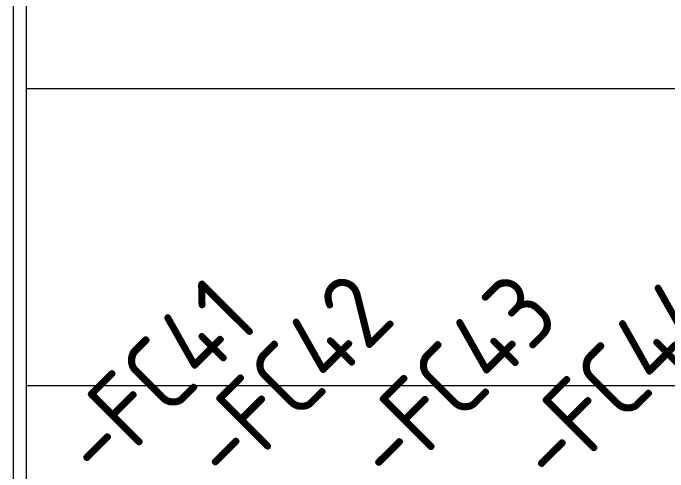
# Model space of a CAD drawing. Header units: millimetres. Extents: x 1359 to 3577, y 1336 to 3557.
# Drawn here: x 2513.1 to 2689.2, y 2778.3 to 2901.9 of the extents above; entities that cross this region are included whole.
import ezdxf
from ezdxf.enums import TextEntityAlignment as Align

# ---------------------------------------------------------------- set-up
doc = ezdxf.new("R2010")
doc.units = ezdxf.units.MM
doc.layers.add('000-PI-ORMAR', color=2, linetype='Continuous')
doc.layers.add('002-PI-Kabelska kanalica', color=150, linetype='Continuous')
doc.styles.add('PI0', font='isocpeur.ttf', dxfattribs={"width": 0.9})

msp = doc.modelspace()

# ---------------------------------------------------------------- linework, layer by layer
at = {"layer": '000-PI-ORMAR', "color": 0, "linetype": 'ByBlock', "lineweight": 0}
msp.add_line((2513.07, 3351.56), (2513.07, 1461.56), dxfattribs=at)
at = {"layer": '002-PI-Kabelska kanalica', "color": 0, "linetype": 'ByBlock', "lineweight": 0}
for p, q in [((2516.57, 3351.56), (2516.57, 1679.56)), ((2516.57, 2881.56), (2516.57, 2801.56)), ((2516.57, 2881.56), (3332.57, 2881.56)), ((2516.57, 2801.56), (3332.57, 2801.56))]:
    msp.add_line(p, q, dxfattribs=at)

# ---------------------------------------------------------------- texts
at = {"layer": '002-PI-Kabelska kanalica', "color": 0, "linetype": 'ByBlock', "lineweight": 0, "style": 'PI0', "width": 0.9}
for s, p in [('-FC41', (2551.29, 2803.58)), ('-FC42', (2587, 2803.58)), ('-FC43', (2631.1, 2803.58)), ('-FC44', (2675.2, 2803.58))]:
    msp.add_text(s, height=20, rotation=45, dxfattribs=at).set_placement(p, align=Align.MIDDLE)

doc.saveas('drawing.dxf')
